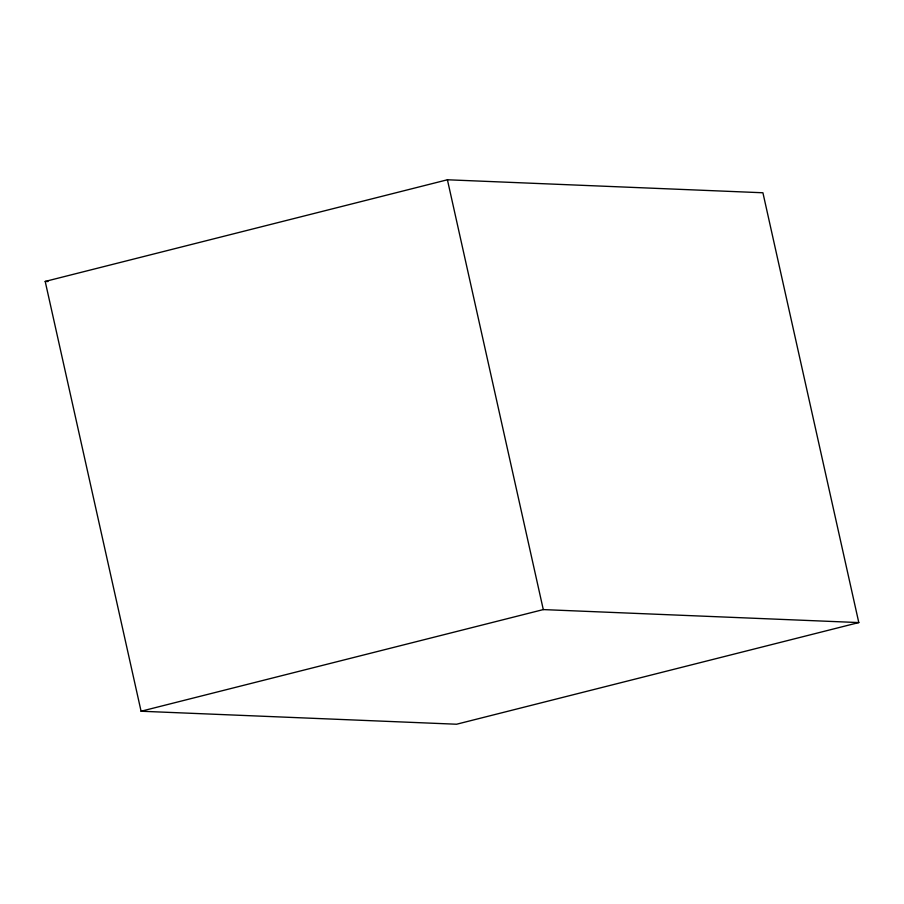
<?xml version="1.0" encoding="UTF-8"?>
<svg xmlns="http://www.w3.org/2000/svg" width="904" height="904" viewBox="0 0 904 904"><rect width="100%" height="100%" fill="white"/><g stroke="black" fill="none" stroke-linecap="round" stroke-linejoin="round"><path stroke-width="1.36" d="M45.2 281.426L447.412 179.772L762.919 192.767L858.8 622.573L456.588 724.228L141.08 711.233L45.2 281.426L48.014 281.539M141.08 711.233L543.293 609.59L858.8 622.573M447.412 179.772L543.293 609.59"/></g></svg>
